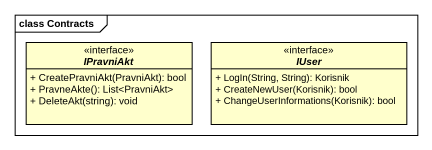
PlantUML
@startuml
mainframe class Contracts
hide circle
hide empty members
skinparam classAttributeIconSize 0
interface IPravniAkt <<interface>> {
  + CreatePravniAkt(PravniAkt): bool
  + PravneAkte(): List<PravniAkt>
  + DeleteAkt(string): void
}
interface IUser <<interface>> {
  + LogIn(String, String): Korisnik
  + CreateNewUser(Korisnik): bool
  + ChangeUserInformations(Korisnik): bool
}
@enduml
